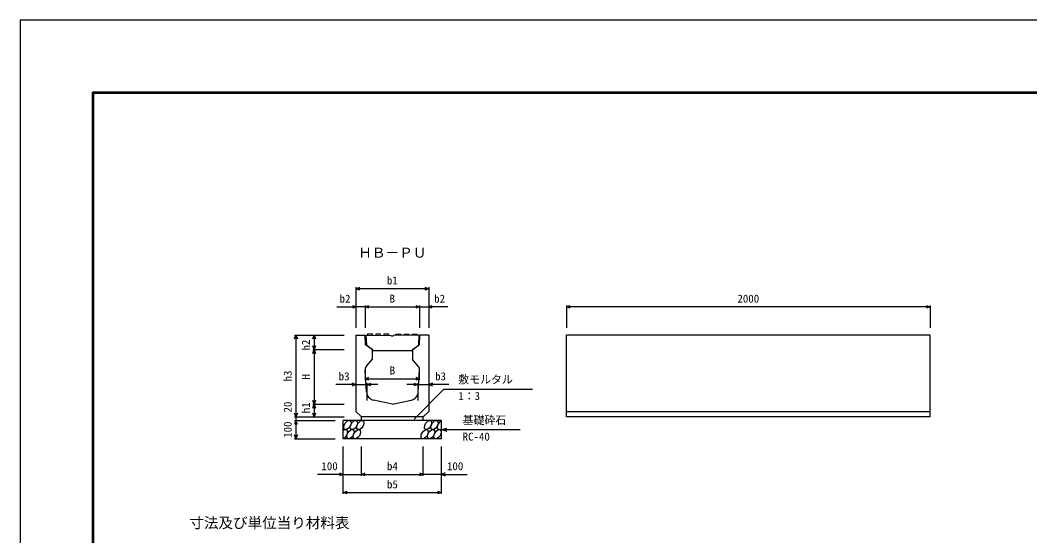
# Model space of a CAD drawing. Units: millimetres, scale not verified. Extents: x -16800 to 16800, y -5940 to 5940.
# Drawn here: x -16800 to -11250, y 3106 to 5940 of the extents above; entities that cross this region are included whole.
import ezdxf
from ezdxf.enums import TextEntityAlignment as Align

# ---------------------------------------------------------------- set-up
doc = ezdxf.new("R2010")
doc.units = ezdxf.units.MM
doc.header["$LTSCALE"] = 20
for name, color, linetype, lineweight in [('0-0_DIM', 7, 'Continuous', 25), ('0-1_Defpoints', 5, 'Continuous', 25), ('0-2_HATCH', 6, 'Continuous', 25), ('0-5_OUTLINE', 3, 'Continuous', 25), ('0-6_TXT', 7, 'Continuous', 25), ('0-7_WAKU', 3, 'Continuous', 25)]:
    doc.layers.add(name, color=color, linetype=linetype, lineweight=lineweight)
doc.styles.add('ＭＳ ゴシック', font='')
doc.styles.get('ＭＳ ゴシック').set_extended_font_data('MS Gothic')

msp = doc.modelspace()

# ---------------------------------------------------------------- linework, layer by layer
at = {"layer": '0-0_DIM'}
for p, q in [((-14954.3, 4471.68), (-14954.3, 4249.18)), ((-14554.3, 4464.18), (-14954.3, 4464.18)), ((-14554.3, 4471.68), (-14554.3, 4249.18)), ((-15059.3, 4364.18), (-14954.3, 4364.18)), ((-14904.3, 4364.18), (-14954.3, 4364.18)), ((-14904.3, 4371.68), (-14904.3, 4249.18)), ((-14904.3, 4364.18), (-14604.3, 4364.18)), ((-14604.3, 4371.68), (-14604.3, 4249.18)), ((-14604.3, 4364.18), (-14554.3, 4364.18)), ((-14449.3, 4364.18), (-14554.3, 4364.18)), ((-13797.57, 4371.68), (-13797.57, 4249.18)), ((-11797.57, 4364.18), (-13797.57, 4364.18)), ((-11797.57, 4371.68), (-11797.57, 4249.18)), ((-15291.8, 4209.18), (-15019.3, 4209.18)), ((-15284.3, 4209.18), (-15284.3, 3759.18)), ((-15184.3, 4209.18), (-15184.3, 4129.18)), ((-15191.8, 4129.18), (-15019.3, 4129.18)), ((-15184.3, 4129.18), (-15184.3, 3829.18)), ((-14904.3, 4029.18), (-14904.3, 3961.68)), ((-14604.3, 3961.68), (-14604.3, 4029.18)), ((-14904.3, 3969.18), (-14604.3, 3969.18)), ((-14894.3, 3944.56), (-14894.3, 3849.63)), ((-14614.3, 3944.56), (-14614.3, 3849.63)), ((-14954.3, 3937.06), (-15064.3, 3937.06)), ((-14954.3, 3937.06), (-14894.3, 3937.06)), ((-14834.3, 3937.06), (-14894.3, 3937.06)), ((-14614.3, 3937.06), (-14674.3, 3937.06)), ((-14471.28, 3910.99), (-14634.93, 3747.33)), ((-14614.3, 3937.06), (-14554.3, 3937.06)), ((-14444.3, 3937.06), (-14554.3, 3937.06)), ((-14471.28, 3910.99), (-13983.34, 3910.99)), ((-15191.8, 3829.18), (-15019.3, 3829.18)), ((-15184.3, 3829.18), (-15184.3, 3759.18)), ((-15291.8, 3759.18), (-15019.3, 3759.18)), ((-15291.8, 3739.18), (-15069.3, 3739.18)), ((-14484.3, 3689.18), (-14455.32, 3696.94)), ((-14484.3, 3689.18), (-14050.99, 3689.18)), ((-14484.3, 3689.18), (-14455.32, 3681.41)), ((-15291.8, 3639.18), (-15069.3, 3639.18)), ((-15024.3, 3335.75), (-15024.3, 3597.12)), ((-14924.3, 3435.75), (-14924.3, 3597.12)), ((-14584.3, 3435.75), (-14584.3, 3597.12)), ((-14484.3, 3335.75), (-14484.3, 3597.12)), ((-15024.3, 3443.25), (-15166.09, 3443.25)), ((-15024.3, 3443.25), (-14924.3, 3443.25)), ((-14924.3, 3443.25), (-14584.3, 3443.25)), ((-14484.3, 3443.25), (-14584.3, 3443.25)), ((-14484.3, 3443.25), (-14342.51, 3443.25)), ((-15024.3, 3343.25), (-14484.3, 3343.25))]:
    msp.add_line(p, q, dxfattribs=at)
for points in [[(-14933.16, 4456.48), (-14954.3, 4464.18), (-14933.16, 4471.87)], [(-14575.44, 4471.87), (-14554.3, 4464.18), (-14575.44, 4456.48)], [(-14971.21, 4358.02), (-14954.3, 4364.18), (-14971.21, 4370.34)], [(-14883.16, 4356.48), (-14904.3, 4364.18), (-14883.16, 4371.87)], [(-14625.44, 4371.87), (-14604.3, 4364.18), (-14625.44, 4356.48)], [(-14537.39, 4370.34), (-14554.3, 4364.18), (-14537.39, 4358.02)], [(-13776.43, 4356.48), (-13797.57, 4364.18), (-13776.43, 4371.87)], [(-11818.72, 4371.87), (-11797.57, 4364.18), (-11818.72, 4356.48)], [(-15292, 4188.04), (-15284.3, 4209.18), (-15276.6, 4188.04)], [(-15192, 4188.04), (-15184.3, 4209.18), (-15176.6, 4188.04)], [(-15176.6, 4150.32), (-15184.3, 4129.18), (-15192, 4150.32)], [(-15192, 4108.04), (-15184.3, 4129.18), (-15176.6, 4108.04)], [(-14975.44, 3929.36), (-14954.3, 3937.06), (-14975.44, 3944.75)], [(-14883.16, 3961.48), (-14904.3, 3969.18), (-14883.16, 3976.87)], [(-14873.16, 3929.36), (-14894.3, 3937.06), (-14873.16, 3944.75)], [(-14635.44, 3944.75), (-14614.3, 3937.06), (-14635.44, 3929.36)], [(-14625.44, 3976.87), (-14604.3, 3969.18), (-14625.44, 3961.48)], [(-14533.16, 3944.75), (-14554.3, 3937.06), (-14533.16, 3929.36)], [(-15176.6, 3850.32), (-15184.3, 3829.18), (-15192, 3850.32)], [(-15276.6, 3780.32), (-15284.3, 3759.18), (-15292, 3780.32)], [(-15192, 3808.04), (-15184.3, 3829.18), (-15176.6, 3808.04)], [(-15176.6, 3780.32), (-15184.3, 3759.18), (-15192, 3780.32)], [(-15276.6, 3718.04), (-15284.3, 3739.18), (-15292, 3718.04)], [(-15284.3, 3759.18), (-15284.3, 3739.18), (-15284.3, 3639.18)], [(-15276.6, 3660.32), (-15284.3, 3639.18), (-15292, 3660.32)], [(-15045.44, 3450.95), (-15024.3, 3443.25), (-15045.44, 3435.56)], [(-14903.16, 3435.56), (-14924.3, 3443.25), (-14903.16, 3450.95)], [(-14605.44, 3450.95), (-14584.3, 3443.25), (-14605.44, 3435.56)], [(-14463.16, 3450.95), (-14484.3, 3443.25), (-14463.16, 3435.56)], [(-15003.16, 3335.56), (-15024.3, 3343.25), (-15003.16, 3350.95)], [(-14505.44, 3350.95), (-14484.3, 3343.25), (-14505.44, 3335.56)]]:
    msp.add_lwpolyline(points, dxfattribs=at)
at = {"layer": '0-1_Defpoints'}
msp.add_lwpolyline([(-16800, -5940), (0, -5940), (0, 5940), (-16800, 5940)], close=True, dxfattribs=at)
at = {"layer": '0-2_HATCH'}
for p, q in [((-14862.3, 4207.75), (-14863.8, 4214.27)), ((-14817.3, 4207.29), (-14818.8, 4213.81)), ((-14772.3, 4206.83), (-14773.8, 4213.35)), ((-14736.3, 4206.83), (-14734.8, 4213.35)), ((-14691.3, 4207.29), (-14689.8, 4213.81)), ((-14646.3, 4207.75), (-14644.8, 4214.27))]:
    msp.add_line(p, q, dxfattribs=at)
for points in [[(-14863.75, 4214.27), (-14890.75, 4214.54), (-14892.3, 4208.06)], [(-14818.75, 4213.81), (-14845.75, 4214.08), (-14847.3, 4207.6)], [(-14773.75, 4213.35), (-14800.75, 4213.62), (-14802.3, 4207.14)], [(-14734.85, 4213.35), (-14707.85, 4213.62), (-14706.3, 4207.14)], [(-14689.85, 4213.81), (-14662.85, 4214.08), (-14661.3, 4207.6)], [(-14644.85, 4214.27), (-14617.85, 4214.54), (-14616.3, 4208.06)]]:
    msp.add_lwpolyline(points, dxfattribs=at)
for centre in [(-15001.41, 3714.18), (-14965.93, 3714.18), (-14930.46, 3714.18), (-14558.25, 3714.18), (-14522.78, 3714.18), (-14984.53, 3664.18), (-14949.05, 3664.18), (-14576.85, 3664.18), (-14541.37, 3664.18), (-14505.89, 3664.18)]:
    msp.add_ellipse(centre, major_axis=(14.54, 23.54), ratio=0.5792, dxfattribs=at)
for centre, start_param, end_param in [((-14487.3, 3714.18), 0.6666252, 4.1103269), ((-15020, 3664.18), 3.7419964, 7.318141)]:
    msp.add_ellipse(centre, major_axis=(14.54, 23.54), ratio=0.5792, start_param=start_param, end_param=end_param, dxfattribs=at)
at = {"layer": '0-5_OUTLINE'}
for p, q in [((-14954.3, 4209.18), (-14904.3, 4209.18)), ((-14954.3, 4209.18), (-14954.3, 3789.18)), ((-14901.3, 4156.31), (-14904.3, 4209.18)), ((-14899.28, 4208.13), (-14760.32, 4206.71)), ((-14899.28, 4208.13), (-14897.21, 4153.23)), ((-14760.32, 4206.71), (-14758.8, 4203.51)), ((-14749.8, 4203.51), (-14758.8, 4203.51)), ((-14748.28, 4206.71), (-14749.8, 4203.51)), ((-14609.3, 4208.13), (-14748.28, 4206.71)), ((-14609.3, 4208.13), (-14611.37, 4153.24)), ((-14604.3, 4209.18), (-14607.3, 4156.31)), ((-14554.3, 4209.18), (-14604.3, 4209.18)), ((-14554.3, 4209.18), (-14554.3, 3789.18)), ((-11797.57, 4209.18), (-13797.57, 4209.18)), ((-11797.57, 3759.18), (-11797.57, 4209.18)), ((-14865.3, 4129.18), (-14901.3, 4156.31)), ((-14857.3, 4123.15), (-14897.21, 4153.23)), ((-14865.3, 4129.18), (-14865.3, 4075.66)), ((-14651.3, 4123.15), (-14857.3, 4123.15)), ((-14651.3, 4123.15), (-14611.37, 4153.24)), ((-14643.3, 4129.18), (-14607.3, 4156.31)), ((-14643.3, 4129.18), (-14643.3, 4075.66)), ((-14896.63, 4038.32), (-14865.3, 4075.66)), ((-14611.9, 4038.23), (-14643.3, 4075.66)), ((-14896.53, 3897.16), (-14903.6, 4017.27)), ((-14612.07, 3897.16), (-14605, 4017.27)), ((-14754.3, 3829.18), (-14857.1, 3851.21)), ((-14754.3, 3829.18), (-14651.5, 3851.21)), ((-14954.3, 3789.18), (-14924.3, 3759.18)), ((-14584.3, 3759.18), (-14554.3, 3789.18)), ((-13797.57, 3789.18), (-11797.57, 3789.18)), ((-14484.3, 3739.18), (-15024.3, 3739.18)), ((-15024.3, 3639.18), (-15024.3, 3739.18)), ((-14584.3, 3759.18), (-14924.3, 3759.18)), ((-14924.3, 3739.18), (-14924.3, 3759.18)), ((-14584.3, 3739.18), (-14584.3, 3759.18)), ((-14484.3, 3639.18), (-14484.3, 3739.18)), ((-14484.3, 3639.18), (-15024.3, 3639.18))]:
    msp.add_line(p, q, dxfattribs=at)
msp.add_lwpolyline([(-11797.57, 3759.18), (-13797.57, 3759.18), (-13797.57, 4209.18)], dxfattribs=at)
for centre, radius, start, end in [((-14873.65, 4019.03), 30, 139.99998, 183.36644), ((-14634.95, 4019.03), 30, 356.63351, 39.99998), ((-14846.62, 3900.1), 50, 183.36644, 257.90523), ((-14661.98, 3900.1), 50, 282.09473, 356.63351)]:
    msp.add_arc(centre, radius, start, end, dxfattribs=at)
at = {"layer": '0-7_WAKU', "lineweight": 50}
msp.add_lwpolyline([(-16400, -5540), (-400, -5540), (-400, 5540), (-16400, 5540)], close=True, dxfattribs=at)

# ---------------------------------------------------------------- texts
at = {"layer": '0-0_DIM', "style": 'ＭＳ ゴシック'}
for s, p in [('b1', (-14784.3, 4474.18)), ('b2', (-15044.3, 4374.18)), ('B', (-14769.3, 4374.18)), ('b2', (-14524.3, 4374.18)), ('2000', (-12857.57, 4374.18)), ('b3', (-15049.3, 3947.06)), ('B', (-14769.3, 3979.18)), ('b3', (-14519.3, 3947.06)), ('敷モルタル', (-14391.91, 3929.72)), ('1：3', (-14391.91, 3839.03)), ('基礎砕石', (-14367.98, 3706.35)), ('RC-40', (-14367.98, 3615.66)), ('100', (-15144.3, 3453.25)), ('b4', (-14783.77, 3453.25)), ('100', (-14454.3, 3453.25)), ('b5', (-14783.77, 3353.25))]:
    msp.add_text(s, height=43.99, dxfattribs=at).set_placement(p, align=Align.BOTTOM_LEFT)
for s, p in [('h2', (-15194.3, 4124.18)), ('h3', (-15294.3, 3954.18)), ('H', (-15194.3, 3964.18)), ('20', (-15294.3, 3783.49)), ('h1', (-15194.3, 3779.18)), ('100', (-15294.3, 3644.18))]:
    msp.add_text(s, height=43.99, rotation=90, dxfattribs=at).set_placement(p, align=Align.BOTTOM_LEFT)
at = {"layer": '0-6_TXT', "style": 'ＭＳ ゴシック'}
for s, height, p in [('ＨＢ－ＰＵ', 54.99, (-14941.8, 4618.24)), ('寸法及び単位当り材料表', 58.65, (-15869.94, 3130.17))]:
    msp.add_text(s, height=height, dxfattribs=at).set_placement(p, align=Align.BOTTOM_LEFT)

doc.saveas('drawing.dxf')
